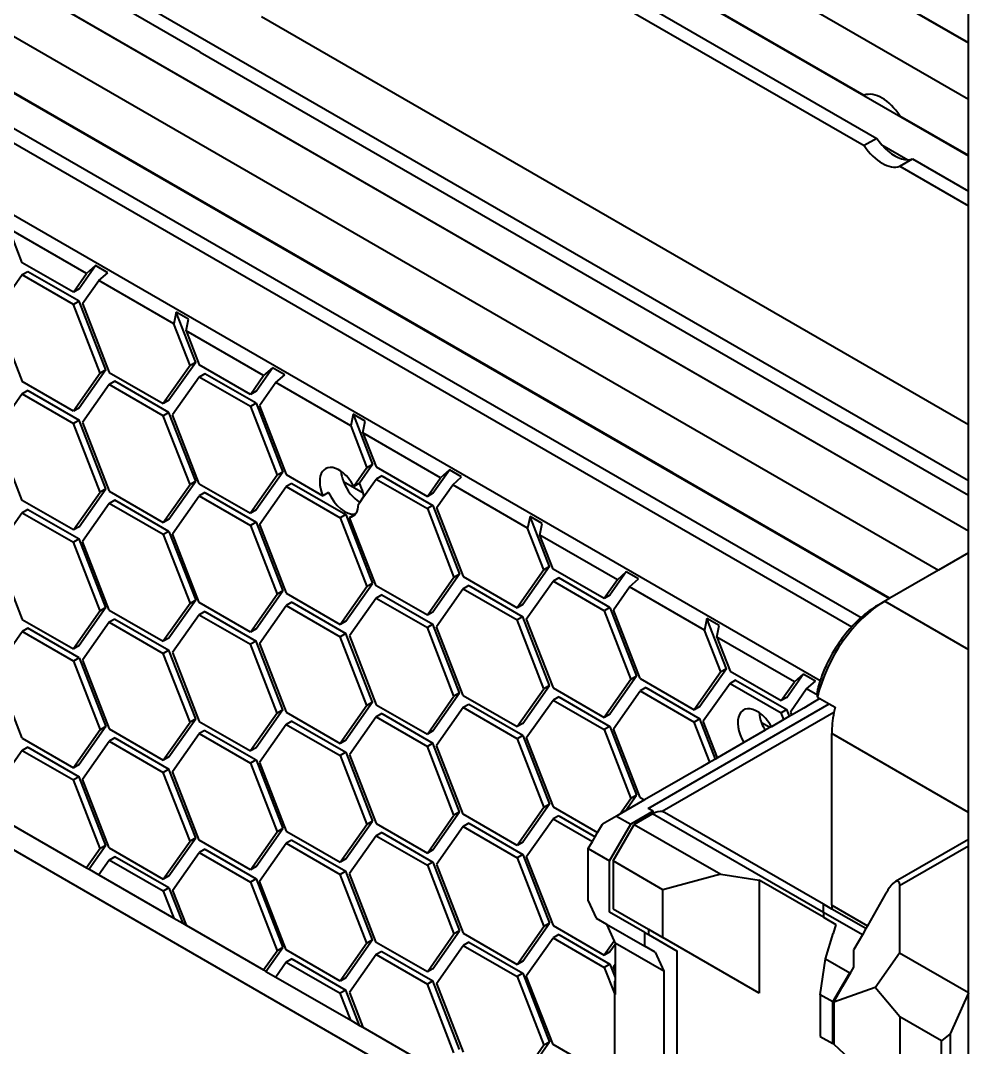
# Model space of a CAD drawing. Header units: millimetres. Extents: x 15 to 415, y 5 to 292.
# Drawn here: x 277.38 to 289.25, y 75.92 to 88.79 of the extents above; entities that cross this region are included whole.
import ezdxf

# ---------------------------------------------------------------- set-up
doc = ezdxf.new("R2010")
doc.units = ezdxf.units.MM
doc.layers.add('Geometries', color=7, linetype='Continuous')

msp = doc.modelspace()

# ---------------------------------------------------------------- linework, layer by layer
at = {"layer": 'Geometries', "linetype": 'Continuous', "lineweight": 40}
for p, q in [((283.3098, 91.9405), (289.2529, 88.5093)), ((283.3144, 91.9431), (289.2529, 88.5145)), ((282.1608, 91.8997), (289.2529, 87.805)), ((282.6999, 90.8841), (287.9472, 87.8546)), ((282.6999, 90.8789), (289.2529, 87.0955)), ((282.1608, 90.5626), (287.9472, 87.2219)), ((282.5078, 90.546), (288.1063, 87.3137)), ((289.2529, 83.0217), (277.2723, 89.9387)), ((279.6263, 88.3958), (277.3339, 89.7194)), ((277.0717, 89.4269), (289.2529, 82.3941)), ((289.2529, 82.3889), (277.4607, 89.1971)), ((289.2529, 88.5145), (289.2529, 88.9583)), ((276.6738, 88.9472), (288.8793, 81.9003)), ((280.3953, 88.8398), (289.2529, 83.7259)), ((273.3276, 88.6389), (287.3954, 80.5168)), ((276.2337, 88.4918), (288.2649, 81.5456)), ((289.2529, 88.5093), (289.2529, 88.5145)), ((289.2529, 87.805), (289.2529, 88.5093)), ((279.6263, 88.3958), (287.7327, 83.7156)), ((285.5482, 83.1193), (277.0167, 88.045)), ((276.4873, 87.9016), (287.9079, 81.3079)), ((289.2529, 87.1008), (289.2529, 87.805)), ((288.394, 87.5966), (289.2529, 87.1008)), ((276.8173, 87.5273), (287.7906, 81.1919)), ((288.1063, 87.3137), (287.9472, 87.2219)), ((288.1665, 87.2331), (288.4929, 87.0447)), ((288.394, 86.9639), (288.5531, 87.0557)), ((288.5531, 87.0557), (289.2529, 86.6517)), ((289.2529, 87.0955), (289.2529, 87.1008)), ((289.2529, 86.6517), (289.2529, 87.0955)), ((288.394, 86.9639), (289.2529, 86.468)), ((289.2529, 86.468), (289.2529, 86.6517)), ((289.2529, 85.7638), (289.2529, 86.468)), ((277.3983, 85.7545), (277.2327, 86.1801)), ((278.2043, 85.6192), (277.2327, 86.1801)), ((278.0395, 85.3843), (277.3983, 85.7545)), ((289.2529, 83.7259), (289.2529, 85.7638)), ((277.469, 85.6422), (277.3983, 85.6014)), ((278.1102, 85.272), (277.469, 85.6422)), ((278.0395, 85.3843), (278.2043, 85.6192)), ((278.1102, 85.4251), (278.3157, 85.7182)), ((278.3157, 85.7182), (278.2043, 85.6192)), ((278.4688, 85.6298), (278.3157, 85.7182)), ((278.3573, 85.5309), (278.4688, 85.6298)), ((277.3983, 85.6014), (277.0629, 85.1265)), ((278.0395, 85.2312), (277.3983, 85.6014)), ((278.1543, 85.2414), (278.3573, 85.5309)), ((279.2963, 84.9888), (278.3573, 85.5309)), ((278.1102, 85.4251), (278.0395, 85.3843)), ((278.1102, 85.272), (278.0395, 85.2312)), ((278.3732, 84.37), (278.0395, 85.2312)), ((278.4439, 84.4108), (278.1102, 85.272)), ((278.1543, 85.2414), (278.488, 84.3803)), ((277.0629, 85.1265), (277.3983, 84.2644)), ((279.326, 85.1349), (279.2963, 84.9888)), ((279.4792, 85.0464), (279.326, 85.1349)), ((279.571, 84.5052), (279.326, 85.1349)), ((279.5002, 84.4644), (279.2963, 84.9888)), ((279.4495, 84.9003), (279.4792, 85.0464)), ((280.421, 84.3394), (279.4495, 84.9003)), ((279.4495, 84.9003), (279.6151, 84.4746)), ((279.5002, 84.4644), (279.1649, 83.9895)), ((279.571, 84.5052), (279.2356, 84.0303)), ((279.571, 84.5052), (279.5002, 84.4644)), ((280.2563, 84.1044), (279.6151, 84.4746)), ((278.3732, 84.37), (278.0395, 83.8942)), ((278.4439, 84.4108), (278.1102, 83.935)), ((278.4439, 84.4108), (278.3732, 84.37)), ((278.488, 84.3803), (279.1649, 83.9895)), ((279.6151, 84.3215), (279.2797, 83.8467)), ((279.6858, 84.3623), (279.6151, 84.3215)), ((280.2563, 83.9513), (279.6151, 84.3215)), ((280.327, 83.9921), (279.6858, 84.3623)), ((280.2563, 84.1044), (280.421, 84.3394)), ((280.327, 84.1452), (280.5325, 84.4383)), ((280.5325, 84.4383), (280.421, 84.3394)), ((280.6855, 84.35), (280.5325, 84.4383)), ((280.5741, 84.251), (280.6855, 84.35)), ((278.0395, 83.8942), (277.3983, 84.2644)), ((278.488, 84.2272), (278.1543, 83.7513)), ((278.5587, 84.268), (278.488, 84.2272)), ((279.1649, 83.8364), (278.488, 84.2272)), ((279.2356, 83.8772), (278.5587, 84.268)), ((280.5741, 84.251), (280.3711, 83.9616)), ((281.513, 83.7089), (280.5741, 84.251)), ((277.3983, 84.1113), (277.0629, 83.6364)), ((277.469, 84.1521), (277.3983, 84.1113)), ((277.3983, 84.1113), (278.0395, 83.7411)), ((277.469, 84.1521), (278.1102, 83.7819)), ((280.327, 84.1452), (280.2563, 84.1044)), ((278.1102, 83.935), (278.0395, 83.8942)), ((279.2356, 84.0303), (279.1649, 83.9895)), ((280.327, 83.9921), (280.2563, 83.9513)), ((280.2563, 83.9513), (280.59, 83.0902)), ((280.327, 83.9921), (280.6607, 83.131)), ((280.3711, 83.9616), (280.7048, 83.1004)), ((279.2356, 83.8772), (279.1649, 83.8364)), ((279.5002, 82.9743), (279.1649, 83.8364)), ((279.571, 83.0151), (279.2356, 83.8772)), ((279.6151, 82.9845), (279.2797, 83.8467)), ((281.5428, 83.855), (281.513, 83.7089)), ((281.5428, 83.855), (281.7877, 83.2253)), ((281.696, 83.7666), (281.5428, 83.855)), ((278.1102, 83.7819), (278.0395, 83.7411)), ((278.3732, 82.8799), (278.0395, 83.7411)), ((278.4439, 82.9207), (278.1102, 83.7819)), ((278.1543, 83.7513), (278.488, 82.8902)), ((281.513, 83.7089), (281.717, 83.1845)), ((281.6663, 83.6204), (281.696, 83.7666)), ((288.0011, 83.5607), (287.7327, 83.7156)), ((289.2529, 83.0217), (289.2529, 83.7259)), ((277.3983, 82.7743), (277.0629, 83.6364)), ((282.6378, 83.0595), (281.6663, 83.6204)), ((281.6663, 83.6204), (281.8318, 83.1948)), ((289.2529, 82.838), (288.0011, 83.5607)), ((281.717, 83.1845), (281.5518, 82.9506)), ((281.7877, 83.2253), (281.6225, 82.9914)), ((281.7877, 83.2253), (281.717, 83.1845)), ((281.8318, 83.1948), (282.4731, 82.8246)), ((280.59, 83.0902), (280.2563, 82.6143)), ((280.6607, 83.131), (280.327, 82.6551)), ((280.6607, 83.131), (280.59, 83.0902)), ((280.7048, 83.1004), (281.1656, 82.8344)), ((281.6979, 82.852), (281.8318, 83.0417)), ((281.9026, 83.0825), (281.8318, 83.0417)), ((281.8318, 83.0417), (282.4731, 82.6715)), ((281.9026, 83.0825), (282.5438, 82.7123)), ((282.4731, 82.8246), (282.6378, 83.0595)), ((282.5438, 82.8654), (282.7493, 83.1584)), ((282.7493, 83.1584), (282.6378, 83.0595)), ((282.9023, 83.0701), (282.7493, 83.1584)), ((282.7908, 82.9711), (282.9023, 83.0701)), ((285.5482, 83.1193), (287.4351, 82.0299)), ((278.1102, 82.4449), (278.4439, 82.9207)), ((278.4439, 82.9207), (278.3732, 82.8799)), ((279.1649, 82.4994), (279.5002, 82.9743)), ((279.2356, 82.5402), (279.571, 83.0151)), ((279.571, 83.0151), (279.5002, 82.9743)), ((279.6151, 82.9845), (280.2563, 82.6143)), ((280.3711, 82.4715), (280.7048, 82.9473)), ((280.7755, 82.9881), (280.7048, 82.9473)), ((280.7048, 82.9473), (281.3816, 82.5565)), ((280.7755, 82.9881), (281.4524, 82.5974)), ((281.4207, 83.012), (281.6692, 82.8686)), ((281.6225, 82.9914), (281.5518, 82.9506)), ((282.5879, 82.6817), (282.7908, 82.9711)), ((283.7298, 82.429), (282.7908, 82.9711)), ((289.2529, 82.838), (289.2529, 83.0217)), ((278.0395, 82.4041), (277.3983, 82.7743)), ((278.0395, 82.4041), (278.3732, 82.8799)), ((278.488, 82.8902), (279.1649, 82.4994)), ((278.5587, 82.7779), (278.488, 82.7371)), ((279.2356, 82.3871), (278.5587, 82.7779)), ((279.2797, 82.3565), (279.6151, 82.8314)), ((279.6858, 82.8722), (279.6151, 82.8314)), ((279.6151, 82.8314), (280.2563, 82.4612)), ((279.6858, 82.8722), (280.327, 82.502)), ((281.2363, 82.8752), (281.1656, 82.8344)), ((281.6263, 82.7506), (281.6749, 82.8195)), ((281.6749, 82.8195), (281.6777, 82.8234)), ((281.6777, 82.8234), (281.6979, 82.852)), ((282.5438, 82.8654), (282.4731, 82.8246)), ((289.2529, 82.3941), (289.2529, 82.838)), ((277.469, 82.662), (277.3983, 82.6212)), ((277.469, 82.662), (278.1102, 82.2918)), ((278.488, 82.7371), (278.1543, 82.2612)), ((279.1649, 82.3463), (278.488, 82.7371)), ((280.327, 82.6551), (280.2563, 82.6143)), ((281.6103, 82.728), (281.6263, 82.7506)), ((282.5438, 82.7123), (282.4731, 82.6715)), ((282.4731, 82.6715), (282.8068, 81.8103)), ((282.5438, 82.7123), (282.8775, 81.8511)), ((282.5879, 82.6817), (282.9216, 81.8205)), ((277.3983, 82.6212), (277.0629, 82.1463)), ((277.3983, 82.6212), (278.0395, 82.251)), ((279.2356, 82.5402), (279.1649, 82.4994)), ((281.4524, 82.5974), (281.3816, 82.5565)), ((281.3816, 82.5565), (281.717, 81.6944)), ((281.4524, 82.5974), (281.7877, 81.7352)), ((281.4982, 82.5624), (281.5689, 82.6032)), ((281.8318, 81.7047), (281.4982, 82.5624)), ((283.7596, 82.5752), (283.7298, 82.429)), ((283.9128, 82.4867), (283.7596, 82.5752)), ((284.0045, 81.9455), (283.7596, 82.5752)), ((278.1102, 82.4449), (278.0395, 82.4041)), ((279.2356, 82.3871), (279.1649, 82.3463)), ((279.2356, 82.3871), (279.571, 81.525)), ((280.327, 82.502), (280.2563, 82.4612)), ((280.2563, 82.4612), (280.59, 81.6001)), ((280.327, 82.502), (280.6607, 81.6409)), ((280.3711, 82.4715), (280.7048, 81.6103)), ((283.9338, 81.9046), (283.7298, 82.429)), ((283.883, 82.3406), (283.9128, 82.4867)), ((289.2529, 82.3889), (289.2529, 82.3941)), ((289.2529, 82.116), (289.2529, 82.3889)), ((278.1102, 82.2918), (278.0395, 82.251)), ((278.4439, 81.4306), (278.1102, 82.2918)), ((278.488, 81.4), (278.1543, 82.2612)), ((279.1649, 82.3463), (279.5002, 81.4841)), ((279.6151, 81.4944), (279.2797, 82.3565)), ((284.8546, 81.7796), (283.883, 82.3406)), ((284.0486, 81.9149), (283.883, 82.3406)), ((277.0629, 82.1463), (277.3983, 81.2841)), ((278.3732, 81.3898), (278.0395, 82.251)), ((287.4351, 82.0299), (288.2695, 81.5482)), ((289.2529, 82.116), (288.8793, 81.9003)), ((289.2529, 80.904), (289.2529, 82.116)), ((283.9338, 81.9046), (283.5984, 81.4298)), ((284.0045, 81.9455), (283.6691, 81.4706)), ((284.0045, 81.9455), (283.9338, 81.9046)), ((284.6898, 81.5447), (284.0486, 81.9149)), ((284.9661, 81.8786), (284.7605, 81.5855)), ((284.9661, 81.8786), (284.8546, 81.7796)), ((285.1191, 81.7902), (284.9661, 81.8786)), ((288.8793, 81.9003), (288.2695, 81.5482)), ((282.8068, 81.8103), (282.4731, 81.3345)), ((282.8775, 81.8511), (282.5438, 81.3753)), ((282.8775, 81.8511), (282.8068, 81.8103)), ((282.9216, 81.8205), (283.5984, 81.4298)), ((283.7132, 81.2869), (284.0486, 81.7618)), ((284.1193, 81.8026), (284.0486, 81.7618)), ((284.6898, 81.3916), (284.0486, 81.7618)), ((284.7605, 81.4324), (284.1193, 81.8026)), ((284.8546, 81.7796), (284.6898, 81.5447)), ((285.0076, 81.6913), (285.1191, 81.7902)), ((280.327, 81.165), (280.6607, 81.6409)), ((280.6607, 81.6409), (280.59, 81.6001)), ((281.3816, 81.2195), (281.717, 81.6944)), ((281.4524, 81.2604), (281.7877, 81.7352)), ((281.7877, 81.7352), (281.717, 81.6944)), ((282.4731, 81.3345), (281.8318, 81.7047)), ((282.9216, 81.6675), (282.5879, 81.1916)), ((282.9923, 81.7083), (282.9216, 81.6675)), ((282.9216, 81.6675), (283.5984, 81.2767)), ((282.9923, 81.7083), (283.6691, 81.3175)), ((284.8047, 81.4019), (285.0076, 81.6913)), ((285.9466, 81.1492), (285.0076, 81.6913)), ((279.571, 81.525), (279.2356, 81.0501)), ((279.571, 81.525), (279.5002, 81.4841)), ((280.2563, 81.1242), (279.6151, 81.4944)), ((280.2563, 81.1242), (280.59, 81.6001)), ((280.7048, 81.6103), (281.3816, 81.2195)), ((280.7755, 81.498), (280.7048, 81.4572)), ((280.7755, 81.498), (281.4523, 81.1073)), ((281.8318, 81.5516), (281.4965, 81.0767)), ((281.9026, 81.5924), (281.8318, 81.5516)), ((281.8318, 81.5516), (282.4731, 81.1814)), ((281.9026, 81.5924), (282.5438, 81.2222)), ((284.7605, 81.5855), (284.6898, 81.5447)), ((288.1149, 81.459), (288.2033, 81.51)), ((288.2649, 81.5456), (288.2033, 81.51)), ((288.2033, 81.51), (289.2529, 80.904)), ((288.2695, 81.5482), (288.2649, 81.5456)), ((278.3732, 81.3898), (278.0395, 80.9139)), ((278.4439, 81.4306), (278.1102, 80.9548)), ((278.4439, 81.4306), (278.3732, 81.3898)), ((278.488, 81.4), (279.1649, 81.0093)), ((279.5002, 81.4841), (279.1649, 81.0093)), ((279.6858, 81.3821), (279.6151, 81.3413)), ((279.6858, 81.3821), (280.327, 81.0119)), ((280.3711, 80.9814), (280.7048, 81.4572)), ((280.7048, 81.4572), (281.3816, 81.0664)), ((282.5438, 81.3753), (282.4731, 81.3345)), ((283.6691, 81.4706), (283.5984, 81.4298)), ((284.7605, 81.4324), (284.6898, 81.3916)), ((284.6898, 81.3916), (285.0235, 80.5304)), ((284.7605, 81.4324), (285.0942, 80.5713)), ((285.1384, 80.5407), (284.8047, 81.4019)), ((277.3983, 81.2841), (278.0395, 80.9139)), ((278.488, 81.247), (278.1543, 80.7711)), ((278.5587, 81.2878), (278.488, 81.247)), ((278.488, 81.247), (279.1649, 80.8562)), ((278.5587, 81.2878), (279.2356, 80.897)), ((279.6151, 81.3413), (279.2797, 80.8664)), ((279.6151, 81.3413), (280.2563, 80.9711)), ((281.4524, 81.2604), (281.3816, 81.2195)), ((283.6691, 81.3175), (283.5984, 81.2767)), ((283.9338, 80.4145), (283.5984, 81.2767)), ((284.0045, 80.4554), (283.6691, 81.3175)), ((283.7132, 81.2869), (284.0486, 80.4248)), ((285.9763, 81.2953), (285.9466, 81.1492)), ((286.1296, 81.2068), (285.9763, 81.2953)), ((286.2213, 80.6656), (285.9763, 81.2953)), ((277.0629, 80.6562), (277.3983, 81.131)), ((277.469, 81.1719), (277.3983, 81.131)), ((278.0395, 80.7608), (277.3983, 81.131)), ((278.1102, 80.8017), (277.469, 81.1719)), ((280.327, 81.165), (280.2563, 81.1242)), ((281.4523, 81.1073), (281.3816, 81.0664)), ((281.7877, 80.2451), (281.4523, 81.1073)), ((282.5438, 81.2222), (282.4731, 81.1814)), ((282.8068, 80.3202), (282.4731, 81.1814)), ((282.8775, 80.361), (282.5438, 81.2222)), ((282.9216, 80.3305), (282.5879, 81.1916)), ((286.1506, 80.6248), (285.9466, 81.1492)), ((286.0998, 81.0607), (286.1296, 81.2068)), ((279.2356, 81.0501), (279.1649, 81.0093)), ((280.327, 81.0119), (280.2563, 80.9711)), ((280.59, 80.1099), (280.2563, 80.9711)), ((280.6607, 80.1508), (280.327, 81.0119)), ((280.3711, 80.9814), (280.7048, 80.1202)), ((281.717, 80.2043), (281.3816, 81.0664)), ((281.4965, 81.0767), (281.8318, 80.2145)), ((287.0714, 80.4998), (286.0998, 81.0607)), ((286.0998, 81.0607), (286.2654, 80.635)), ((278.1102, 80.9548), (278.0395, 80.9139)), ((279.2356, 80.897), (279.1649, 80.8562)), ((279.5002, 79.994), (279.1649, 80.8562)), ((279.571, 80.0349), (279.2356, 80.897)), ((279.2797, 80.8664), (279.6151, 80.0043)), ((289.2529, 78.8628), (289.2529, 80.904)), ((278.1102, 80.8017), (278.0395, 80.7608)), ((278.0395, 80.7608), (278.3732, 79.8997)), ((278.1102, 80.8017), (278.4439, 79.9405)), ((278.1543, 80.7711), (278.488, 79.9099)), ((277.3983, 79.794), (277.0629, 80.6562)), ((286.1506, 80.6248), (285.8152, 80.1499)), ((286.2213, 80.6656), (285.8859, 80.1907)), ((286.2213, 80.6656), (286.1506, 80.6248)), ((286.2654, 80.635), (286.9066, 80.2648)), ((286.9773, 80.3057), (287.1828, 80.5987)), ((287.1828, 80.5987), (287.0714, 80.4998)), ((287.3359, 80.5104), (287.1828, 80.5987)), ((285.0235, 80.5304), (284.6898, 80.0546)), ((285.0942, 80.5713), (284.7605, 80.0954)), ((285.0942, 80.5713), (285.0235, 80.5304)), ((285.1384, 80.5407), (285.8152, 80.1499)), ((286.2654, 80.4819), (285.93, 80.0071)), ((286.3361, 80.5228), (286.2654, 80.4819)), ((286.2654, 80.4819), (286.9066, 80.1117)), ((286.3361, 80.5228), (286.9773, 80.1526)), ((286.9066, 80.2648), (287.0714, 80.4998)), ((287.2244, 80.4114), (287.3359, 80.5104)), ((282.5438, 79.8852), (282.8775, 80.361)), ((282.8775, 80.361), (282.8068, 80.3202)), ((282.9216, 80.3305), (283.5984, 79.9397)), ((283.5984, 79.9397), (283.9338, 80.4145)), ((283.6691, 79.9805), (284.0045, 80.4554)), ((284.0045, 80.4554), (283.9338, 80.4145)), ((284.0486, 80.4248), (284.6898, 80.0546)), ((284.8047, 79.9118), (285.1383, 80.3876)), ((285.2091, 80.4284), (285.1383, 80.3876)), ((285.1383, 80.3876), (285.8152, 79.9968)), ((285.2091, 80.4284), (285.8859, 80.0376)), ((287.2244, 80.4114), (287.0214, 80.122)), ((287.3611, 80.3325), (287.2244, 80.4114)), ((287.3601, 80.3087), (287.3611, 80.3325)), ((284.9358, 73.9761), (273.9561, 80.3152)), ((281.717, 80.2043), (281.3816, 79.7294)), ((281.7877, 80.2451), (281.4523, 79.7702)), ((281.7877, 80.2451), (281.717, 80.2043)), ((281.8318, 80.2145), (282.4731, 79.8443)), ((282.4731, 79.8443), (282.8068, 80.3202)), ((282.9923, 80.2182), (282.9216, 80.1774)), ((283.6691, 79.8274), (282.9923, 80.2182)), ((283.7132, 79.7968), (284.0486, 80.2717)), ((284.1193, 80.3125), (284.0486, 80.2717)), ((284.0486, 80.2717), (284.6898, 79.9015)), ((284.1193, 80.3125), (284.7605, 79.9423)), ((285.2408, 78.9149), (287.5075, 80.2236)), ((286.9773, 80.3057), (286.9066, 80.2648)), ((287.3213, 80.2488), (287.1887, 80.1722)), ((287.3926, 80.29), (287.3213, 80.2488)), ((287.3601, 80.3087), (287.3926, 80.29)), ((287.3926, 80.29), (287.5075, 80.2236)), ((287.5075, 80.2236), (287.5811, 80.1812)), ((280.59, 80.1099), (280.2563, 79.6341)), ((280.6607, 80.1508), (280.327, 79.6749)), ((280.6607, 80.1508), (280.59, 80.1099)), ((280.7048, 80.1202), (281.3816, 79.7294)), ((281.9026, 80.1023), (281.8318, 80.0615)), ((281.9026, 80.1023), (282.5438, 79.7321)), ((282.9216, 80.1774), (282.5879, 79.7015)), ((283.5984, 79.7866), (282.9216, 80.1774)), ((284.7605, 80.0954), (284.6898, 80.0546)), ((287.5669, 80.115), (285.4163, 78.8733)), ((285.8859, 80.1907), (285.8152, 80.1499)), ((286.9773, 80.1526), (286.9066, 80.1117)), ((286.939, 80.0281), (286.9066, 80.1117)), ((287.0097, 80.0689), (286.9773, 80.1526)), ((287.0361, 80.0841), (287.0097, 80.0689)), ((287.0214, 80.122), (287.0361, 80.0841)), ((287.1887, 80.1722), (287.0361, 80.0841)), ((279.1649, 79.5192), (279.5002, 79.994)), ((279.2356, 79.56), (279.571, 80.0349)), ((279.571, 80.0349), (279.5002, 79.994)), ((279.6151, 80.0043), (280.2563, 79.6341)), ((280.7048, 79.9671), (280.3711, 79.4912)), ((280.7755, 80.0079), (280.7048, 79.9671)), ((280.7048, 79.9671), (281.3816, 79.5763)), ((280.7755, 80.0079), (281.4523, 79.6171)), ((281.8318, 80.0615), (281.4965, 79.5866)), ((281.8318, 80.0615), (282.4731, 79.6913)), ((283.6691, 79.9805), (283.5984, 79.9397)), ((284.7605, 79.9423), (284.6898, 79.9015)), ((284.7605, 79.9423), (285.0942, 79.0812)), ((285.8859, 80.0376), (285.8152, 79.9968)), ((286.0114, 79.4925), (285.8152, 79.9968)), ((286.0821, 79.5333), (285.8859, 80.0376)), ((286.1084, 79.5485), (285.93, 80.0071)), ((286.764, 79.927), (286.6594, 79.9875)), ((286.939, 80.0281), (286.7839, 79.9385)), ((287.0097, 80.0689), (286.939, 80.0281)), ((278.3732, 79.8997), (278.0395, 79.4238)), ((278.4439, 79.9405), (278.1102, 79.4647)), ((278.4439, 79.9405), (278.3732, 79.8997)), ((278.488, 79.9099), (279.1649, 79.5192)), ((279.2797, 79.3763), (279.6151, 79.8512)), ((279.6858, 79.892), (279.6151, 79.8512)), ((279.6151, 79.8512), (280.2563, 79.481)), ((279.6858, 79.892), (280.327, 79.5218)), ((282.5438, 79.8852), (282.4731, 79.8443)), ((283.6691, 79.8274), (283.5984, 79.7866)), ((283.6691, 79.8274), (284.0045, 78.9653)), ((284.6898, 79.9015), (285.0235, 79.0403)), ((285.1383, 79.0506), (284.8047, 79.9118)), ((286.7055, 79.8932), (286.4403, 79.7402)), ((286.764, 79.927), (286.7055, 79.8932)), ((286.7839, 79.9385), (286.764, 79.927)), ((289.2529, 78.8628), (287.5404, 79.8515)), ((287.5404, 77.7008), (287.5404, 79.8515)), ((277.3983, 79.794), (278.0395, 79.4238)), ((278.1543, 79.281), (278.488, 79.7568)), ((278.5587, 79.7977), (278.488, 79.7568)), ((278.488, 79.7568), (279.1649, 79.3661)), ((278.5587, 79.7977), (279.2356, 79.4069)), ((281.4523, 79.7702), (281.3816, 79.7294)), ((282.5438, 79.7321), (282.4731, 79.6913)), ((282.8068, 78.8301), (282.4731, 79.6913)), ((282.8775, 78.8709), (282.5438, 79.7321)), ((282.9216, 78.8403), (282.5879, 79.7015)), ((283.5984, 79.7866), (283.9338, 78.9244)), ((283.7132, 79.7968), (284.0486, 78.9347)), ((286.4403, 79.7402), (286.1084, 79.5485)), ((277.3983, 79.6409), (277.0629, 79.1661)), ((277.469, 79.6818), (277.3983, 79.6409)), ((277.3983, 79.6409), (278.0395, 79.2707)), ((277.469, 79.6818), (278.1102, 79.3116)), ((279.2356, 79.56), (279.1649, 79.5192)), ((280.327, 79.6749), (280.2563, 79.6341)), ((281.4523, 79.6171), (281.3816, 79.5763)), ((281.3816, 79.5763), (281.717, 78.7142)), ((281.4523, 79.6171), (281.7877, 78.755)), ((281.4965, 79.5866), (281.8318, 78.7244)), ((278.1102, 79.4647), (278.0395, 79.4238)), ((280.327, 79.5218), (280.2563, 79.481)), ((280.2563, 79.481), (280.59, 78.6198)), ((280.327, 79.5218), (280.6607, 78.6606)), ((280.3711, 79.4912), (280.7048, 78.6301)), ((285.8982, 79.4272), (285.1922, 79.0195)), ((286.0114, 79.4925), (285.8982, 79.4272)), ((286.0308, 79.5037), (286.0114, 79.4925)), ((286.0821, 79.5333), (286.0308, 79.5037)), ((286.1084, 79.5485), (286.0821, 79.5333)), ((278.1102, 79.3116), (278.0395, 79.2707)), ((278.4439, 78.4504), (278.1102, 79.3116)), ((279.2356, 79.4069), (279.1649, 79.3661)), ((279.5002, 78.5039), (279.1649, 79.3661)), ((279.571, 78.5447), (279.2356, 79.4069)), ((279.6151, 78.5142), (279.2797, 79.3763)), ((278.3732, 78.4096), (278.0395, 79.2707)), ((278.488, 78.4198), (278.1543, 79.281)), ((284.8843, 78.8418), (285.0235, 79.0403)), ((284.955, 78.8826), (285.0942, 79.0812)), ((285.0942, 79.0812), (285.0235, 79.0403)), ((285.1383, 79.0506), (285.1922, 79.0195)), ((283.9338, 78.9244), (283.5984, 78.4496)), ((284.0045, 78.9653), (283.6691, 78.4904)), ((284.0045, 78.9653), (283.9338, 78.9244)), ((284.0486, 78.9347), (284.6071, 78.6123)), ((285.1922, 79.0195), (284.955, 78.8826)), ((285.3027, 78.8792), (285.2408, 78.9149)), ((282.4731, 78.3542), (282.8068, 78.8301)), ((282.5438, 78.395), (282.8775, 78.8709)), ((282.8775, 78.8709), (282.8068, 78.8301)), ((283.5984, 78.4496), (282.9216, 78.8403)), ((284.1193, 78.8224), (284.0486, 78.7816)), ((284.1193, 78.8224), (284.5761, 78.5587)), ((284.844, 78.8185), (284.6672, 78.7164)), ((284.8843, 78.8418), (284.844, 78.8185)), ((284.844, 78.8185), (285.0208, 78.7164)), ((284.955, 78.8826), (284.8843, 78.8418)), ((285.3027, 78.8792), (285.0208, 78.7164)), ((285.2961, 78.8471), (285.0663, 78.7144)), ((287.4382, 77.6103), (285.2961, 78.8471)), ((285.3027, 78.8508), (285.3027, 78.8792)), ((287.4382, 77.7118), (285.4461, 78.8619)), ((289.2529, 78.5263), (289.2529, 78.8628)), ((277.2327, 78.7296), (278.2043, 78.1687)), ((280.327, 78.1848), (280.6607, 78.6606)), ((280.6607, 78.6606), (280.59, 78.6198)), ((281.3816, 78.2393), (281.717, 78.7142)), ((281.4523, 78.2801), (281.7877, 78.755)), ((281.7877, 78.755), (281.717, 78.7142)), ((281.8318, 78.7244), (282.4731, 78.3542)), ((282.9216, 78.6872), (282.5879, 78.2114)), ((282.9923, 78.7281), (282.9216, 78.6872)), ((282.9216, 78.6872), (283.5984, 78.2965)), ((282.9923, 78.7281), (283.6691, 78.3373)), ((283.7132, 78.3067), (284.0486, 78.7816)), ((284.0486, 78.7816), (284.5408, 78.4975)), ((284.6071, 78.6123), (284.6672, 78.7164)), ((284.7551, 78.2564), (285.0208, 78.7164)), ((284.8011, 78.2551), (285.0663, 78.7144)), ((285.0663, 78.7144), (286.1488, 78.0894)), ((279.2356, 78.0699), (279.571, 78.5447)), ((279.571, 78.5447), (279.5002, 78.5039)), ((280.2563, 78.144), (280.59, 78.6198)), ((280.7048, 78.6301), (280.9478, 78.4898)), ((281.8318, 78.5713), (281.4965, 78.0965)), ((281.9026, 78.6122), (281.8318, 78.5713)), ((281.8318, 78.5713), (282.4731, 78.2011)), ((281.9026, 78.6122), (282.5438, 78.242)), ((284.5408, 78.4975), (284.5761, 78.5587)), ((284.5761, 78.5587), (284.6071, 78.6123)), ((289.2529, 78.5263), (288.3377, 77.9979)), ((289.2529, 78.4417), (289.2529, 78.5263)), ((278.3732, 78.4096), (278.2043, 78.1687)), ((278.4439, 78.4504), (278.2342, 78.1514)), ((278.4439, 78.4504), (278.3732, 78.4096)), ((278.488, 78.4198), (279.1649, 78.0291)), ((279.1649, 78.0291), (279.5002, 78.5039)), ((280.2563, 78.144), (279.6151, 78.5142)), ((279.6858, 78.4019), (279.6151, 78.3611)), ((279.6858, 78.4019), (280.327, 78.0317)), ((280.3711, 78.0011), (280.7048, 78.477)), ((280.7755, 78.5178), (280.7048, 78.477)), ((280.7048, 78.477), (281.3816, 78.0862)), ((280.7755, 78.5178), (281.4524, 78.127)), ((280.9478, 78.4898), (281.3816, 78.2393)), ((283.6691, 78.4904), (283.5984, 78.4496)), ((284.49, 78.4095), (284.5408, 78.4975)), ((284.49, 77.7538), (284.49, 78.4095)), ((284.49, 78.4095), (284.7551, 78.2564)), ((289.2529, 78.4417), (288.3885, 77.9427)), ((289.2529, 76.6046), (289.2529, 78.4417)), ((278.5587, 78.3076), (278.488, 78.2667)), ((279.2356, 77.9168), (278.5587, 78.3076)), ((279.2797, 77.8862), (279.6151, 78.3611)), ((279.6151, 78.3611), (280.2563, 77.9909)), ((281.4523, 78.2801), (281.3816, 78.2393)), ((282.5438, 78.395), (282.4731, 78.3542)), ((283.6691, 78.3373), (283.5984, 78.2965)), ((283.5984, 78.2965), (283.9338, 77.4343)), ((283.6691, 78.3373), (284.0045, 77.4751)), ((283.7132, 78.3067), (284.0486, 77.4446)), ((278.2043, 78.1687), (278.2342, 78.1514)), ((278.2342, 78.1514), (278.3573, 78.0803)), ((278.488, 78.2667), (278.3573, 78.0803)), ((279.1649, 77.876), (278.488, 78.2667)), ((280.327, 78.1848), (280.2563, 78.144)), ((282.5438, 78.242), (282.4731, 78.2011)), ((282.4731, 78.2011), (282.8068, 77.34)), ((282.5438, 78.242), (282.8775, 77.3808)), ((282.5879, 78.2114), (282.9216, 77.3502)), ((284.7551, 77.6151), (284.7551, 78.2564)), ((285.4243, 77.8953), (284.8011, 78.2551)), ((284.8011, 78.2551), (284.8011, 77.656)), ((278.3573, 78.0803), (278.3573, 78.0803)), ((278.3573, 78.0803), (279.2962, 77.5382)), ((279.2356, 78.0699), (279.1649, 78.0291)), ((280.327, 78.0317), (280.2563, 77.9909)), ((280.327, 78.0317), (280.6607, 77.1705)), ((281.4524, 78.127), (281.3816, 78.0862)), ((281.717, 77.2241), (281.3816, 78.0862)), ((281.7877, 77.2649), (281.4524, 78.127)), ((281.8318, 77.2343), (281.4965, 78.0965)), ((286.1488, 78.0894), (285.4243, 77.8953)), ((286.1488, 78.0894), (286.6317, 78.0147)), ((286.6317, 78.0147), (286.6317, 76.5991)), ((287.4382, 77.5491), (286.6317, 78.0147)), ((279.2356, 77.9168), (279.1649, 77.876)), ((279.2356, 77.9168), (279.4079, 77.4737)), ((279.2797, 77.8862), (279.4495, 77.4498)), ((280.2563, 77.9909), (280.59, 77.1297)), ((280.7048, 77.14), (280.3711, 78.0011)), ((285.4243, 77.2962), (285.4243, 77.8953)), ((288.3885, 77.9427), (288.3885, 77.1037)), ((279.1649, 77.876), (279.2962, 77.5382)), ((284.49, 77.7538), (284.5872, 77.5389)), ((288.2152, 77.8426), (287.9873, 77.4428)), ((284.8011, 77.656), (285.2431, 77.4009)), ((287.5407, 77.6527), (287.4382, 77.7118)), ((287.4382, 77.6207), (287.4382, 77.7118)), ((287.5404, 77.7008), (287.9873, 77.4428)), ((287.9668, 77.4066), (287.5407, 77.6527)), ((279.2962, 77.5382), (279.4079, 77.4737)), ((284.5872, 77.5389), (284.717, 77.4639)), ((285.1971, 77.36), (284.7551, 77.6151)), ((287.4382, 77.6104), (287.4382, 77.6207)), ((287.9233, 77.3303), (287.4382, 77.6104)), ((287.4382, 77.6104), (287.4382, 77.6103)), ((287.4382, 77.6103), (287.4382, 77.5491)), ((287.4382, 77.5491), (287.5914, 77.4607)), ((287.4382, 77.5491), (287.4382, 77.5491)), ((279.4079, 77.4737), (279.4495, 77.4498)), ((279.4495, 77.4498), (279.4495, 77.4498)), ((279.4495, 77.4498), (280.421, 76.8888)), ((282.5438, 76.9049), (282.8775, 77.3808)), ((282.8775, 77.3808), (282.8068, 77.34)), ((283.5984, 76.9594), (283.9338, 77.4343)), ((283.6691, 77.0003), (284.0045, 77.4751)), ((284.0045, 77.4751), (283.9338, 77.4343)), ((284.0486, 77.4446), (284.6898, 77.0744)), ((284.717, 77.4639), (284.8135, 77.2507)), ((284.717, 77.4639), (285.1971, 77.1868)), ((285.2431, 77.4009), (285.2431, 77.3334)), ((285.2431, 77.4009), (285.4243, 77.2962)), ((287.5914, 77.4607), (287.5568, 77.3475)), ((287.9668, 77.4066), (287.9233, 77.3303)), ((287.9873, 77.4428), (287.9668, 77.4066)), ((281.7877, 77.2649), (281.4524, 76.79)), ((281.7877, 77.2649), (281.717, 77.2241)), ((282.4731, 76.8641), (282.8068, 77.34)), ((282.9216, 77.3502), (283.5984, 76.9594)), ((282.9923, 77.2379), (282.9216, 77.1971)), ((282.9923, 77.2379), (283.6691, 76.8472)), ((283.7132, 76.8166), (284.0486, 77.2915)), ((284.1193, 77.3323), (284.0486, 77.2915)), ((284.0486, 77.2915), (284.6898, 76.9213)), ((284.1193, 77.3323), (284.7605, 76.9621)), ((284.8135, 77.2507), (284.6898, 77.0744)), ((284.8135, 77.2507), (284.8254, 77.2244)), ((285.1971, 77.1868), (285.1971, 77.36)), ((285.1971, 77.36), (285.2431, 77.3334)), ((285.2431, 77.3334), (285.6032, 77.1255)), ((286.6317, 76.5991), (285.4243, 77.2962)), ((287.4597, 77.0295), (287.5568, 77.3475)), ((287.9233, 77.3303), (287.818, 77.1455)), ((280.421, 76.8888), (280.59, 77.1297)), ((280.451, 76.8715), (280.6607, 77.1705)), ((280.6607, 77.1705), (280.59, 77.1297)), ((281.3816, 76.7492), (280.7048, 77.14)), ((281.717, 77.2241), (281.3816, 76.7492)), ((282.4731, 76.8641), (281.8318, 77.2343)), ((281.9026, 77.122), (281.8318, 77.0812)), ((281.9026, 77.122), (282.5438, 76.7518)), ((282.5879, 76.7213), (282.9216, 77.1971)), ((282.9216, 77.1971), (283.5984, 76.8063)), ((284.7605, 77.1152), (284.6898, 77.0744)), ((284.8254, 77.2076), (284.7605, 77.1152)), ((284.8254, 77.2244), (284.8254, 77.2076)), ((285.4353, 76.8722), (284.8254, 77.2244)), ((284.8254, 77.2076), (284.8254, 76.9611)), ((285.3269, 77.1118), (285.1971, 77.1868)), ((285.3269, 77.1118), (285.4353, 76.8722)), ((285.6032, 75.135), (285.6032, 77.1255)), ((287.818, 76.9258), (287.818, 77.1455)), ((280.7048, 76.9869), (280.5741, 76.8005)), ((280.7755, 77.0277), (280.7048, 76.9869)), ((280.7048, 76.9869), (281.3816, 76.5961)), ((280.7755, 77.0277), (281.4523, 76.6369)), ((281.8318, 77.0812), (281.4965, 76.6064)), ((281.8318, 77.0812), (282.4731, 76.711)), ((283.6691, 77.0003), (283.5984, 76.9594)), ((287.3964, 76.5783), (287.4597, 77.0295)), ((287.4597, 77.0295), (287.7648, 76.8533)), ((288.0829, 76.6682), (288.3885, 77.1037)), ((288.3885, 77.1037), (289.2529, 76.6046)), ((280.421, 76.8888), (280.451, 76.8715)), ((280.451, 76.8715), (280.5741, 76.8005)), ((282.5438, 76.9049), (282.4731, 76.8641)), ((284.7605, 76.9621), (284.6898, 76.9213)), ((284.6898, 76.9213), (284.8169, 76.5934)), ((284.7605, 76.9621), (284.8254, 76.7948)), ((284.8047, 76.9315), (284.8254, 76.9611)), ((284.8254, 76.8781), (284.8047, 76.9315)), ((284.8254, 76.9611), (284.8254, 76.8781)), ((284.8254, 76.8781), (284.8254, 76.7948)), ((285.4353, 76.8722), (285.4353, 75.2273)), ((287.5536, 76.4875), (287.7648, 76.8533)), ((287.6802, 76.6839), (287.7825, 76.8636)), ((287.7648, 76.8533), (287.7825, 76.8636)), ((287.7825, 76.8636), (287.818, 76.9258)), ((280.5741, 76.8005), (280.5741, 76.8005)), ((280.5741, 76.8005), (281.513, 76.2584)), ((281.4524, 76.79), (281.3816, 76.7492)), ((282.5438, 76.7518), (282.4731, 76.711)), ((282.8775, 75.8907), (282.5438, 76.7518)), ((283.6691, 76.8472), (283.5984, 76.8063)), ((283.5984, 76.8063), (283.9338, 75.9442)), ((283.6691, 76.8472), (284.0045, 75.985)), ((284.0486, 75.9545), (283.7132, 76.8166)), ((284.8254, 76.7581), (284.8169, 76.7475)), ((284.8169, 76.7475), (284.8169, 76.5934)), ((284.8254, 76.7948), (284.8254, 76.7581)), ((284.8254, 76.7581), (284.8254, 76.5807)), ((281.4523, 76.6369), (281.3816, 76.5961)), ((281.513, 76.2584), (281.3816, 76.5961)), ((281.6247, 76.1939), (281.4523, 76.6369)), ((281.4965, 76.6064), (281.6662, 76.1699)), ((282.8068, 75.8499), (282.4731, 76.711)), ((282.5879, 76.7213), (282.9216, 75.8601)), ((287.5675, 76.4862), (287.6802, 76.6839)), ((288.0829, 76.6682), (287.5675, 76.4862)), ((288.3932, 76.3028), (288.0829, 76.6682)), ((289.2529, 76.6007), (289.0226, 76.0881)), ((289.2529, 76.6007), (289.2529, 76.6046)), ((289.2529, 75.7865), (289.2529, 76.6007)), ((284.8254, 76.5807), (284.8165, 76.5861)), ((284.8165, 76.5861), (284.8165, 75.7649)), ((284.8169, 76.5934), (284.8169, 76.5863)), ((287.5536, 76.4875), (287.3964, 76.5783)), ((287.3964, 76.5783), (287.3964, 76.0566)), ((287.5536, 75.9659), (287.5536, 76.4875)), ((287.5675, 76.4862), (287.5675, 75.9578)), ((281.513, 76.2584), (281.6247, 76.1939)), ((288.3932, 76.3028), (288.3932, 75.1919)), ((288.9166, 76.0006), (288.3932, 76.3028)), ((281.6247, 76.1939), (281.6662, 76.1699)), ((281.6662, 76.1699), (282.6378, 75.609)), ((281.6662, 76.1699), (281.6662, 76.1699)), ((289.0226, 76.0881), (288.9166, 76.0006)), ((289.0226, 76.0881), (289.0226, 75.3984)), ((284.0045, 75.985), (283.6691, 75.5102)), ((284.0045, 75.985), (283.9338, 75.9442)), ((284.6898, 75.5843), (284.0486, 75.9545)), ((287.3964, 76.0566), (287.5536, 75.9659)), ((287.5536, 75.9659), (287.5675, 75.9578)), ((287.5675, 75.9578), (287.5675, 75.9572)), ((287.5675, 75.9572), (288.2041, 75.3671)), ((288.9166, 75.3984), (288.9166, 76.0006)), ((283.9338, 75.9442), (283.5984, 75.4693))]:
    msp.add_line(p, q, dxfattribs=at)
at = {"layer": 'Geometries', "linetype": 'Continuous', "lineweight": 40, "flags": 128}
for points in [[(287.3611, 80.3325), (287.3624, 80.3612), (287.3649, 80.4136)], [(288.2152, 77.8426), (288.2229, 77.856), (288.2307, 77.8691), (288.2387, 77.882), (288.2467, 77.8945), (288.2532, 77.9043), (288.2596, 77.9138), (288.2655, 77.9222)], [(288.2655, 77.9222), (288.2661, 77.923), (288.2726, 77.9318), (288.279, 77.9402), (288.2853, 77.9483), (288.2917, 77.9559), (288.2979, 77.963), (288.304, 77.9697), (288.31, 77.9758), (288.3159, 77.9814), (288.3216, 77.9864), (288.3272, 77.9908), (288.3326, 77.9947), (288.3377, 77.9979)], [(288.3377, 77.9979), (288.3427, 78.0005), (288.3475, 78.0025), (288.352, 78.0039), (288.3562, 78.0047), (288.3603, 78.0048), (288.364, 78.0043), (288.3675, 78.0032), (288.3707, 78.0015), (288.3737, 77.9993), (288.3763, 77.9965), (288.379, 77.9927), (288.3813, 77.9882), (288.3833, 77.9832), (288.385, 77.9775), (288.3863, 77.9714), (288.3873, 77.9648), (288.388, 77.9578), (288.3884, 77.9504), (288.3885, 77.9427)]]:
    msp.add_lwpolyline(points, dxfattribs=at)
at = {"layer": 'Geometries', "linetype": 'Continuous', "lineweight": 40}
for centre, major_axis, start_param, end_param in [((288.1706, 87.4093), (0.25, -0.433), 1.6721132, 3.0402758), ((288.3297, 87.5011), (-0.25, 0.433), 1.6721134, 1.8764916), ((288.1706, 87.4093), (0.25, -0.433), 4.813706, 6.1818683), ((288.3297, 87.5011), (-0.25, 0.433), 1.8764916, 2.8358974), ((288.3297, 87.5011), (-0.25, 0.433), 2.8358974, 3.0402756), ((281.3673, 82.8745), (-0.1719, 0.2977), 5.402164, 7.6603596), ((281.6325, 83.0276), (-0.1719, 0.2977), 0.8810213, 1.2986415), ((281.3673, 82.8745), (-0.1719, 0.2977), 4.6357166, 5.402164), ((281.6325, 83.0276), (-0.1719, 0.2977), 1.2986415, 2.330646), ((281.438, 82.9153), (-0.1719, 0.2977), 4.2411267, 4.6357166), ((281.438, 82.9153), (-0.1719, 0.2977), 1.3771743, 2.9247422), ((281.438, 82.9153), (-0.1719, 0.2977), 4.0935361, 4.2411267), ((281.3673, 82.8745), (-0.1719, 0.2977), 2.9247422, 3.9049765), ((288.2033, 80.4894), (0.625, 1.0825), 0.7853982, 2.0515018), ((288.1149, 80.5404), (-0.5625, -0.9743), 3.9269908, 4.1901657), ((288.1149, 80.5404), (-0.5625, -0.9743), 4.1901657, 4.3469204), ((288.1149, 80.5404), (-0.5625, -0.9743), 4.3469204, 4.8941675), ((288.1149, 80.5404), (-0.5625, -0.9743), 4.8941675, 5.0570885), ((288.1149, 80.5404), (-0.5625, -0.9743), 5.0570885, 5.1579502), ((286.606, 79.8499), (0.1719, -0.2977), 2.2605713, 4.7479927), ((286.606, 79.8499), (0.1719, -0.2977), 1.5351927, 2.2605713), ((286.8711, 80.003), (0.1719, -0.2977), 4.022614, 4.4402341), ((288.4242, 80.3618), (-0.625, -1.0825), 5.2521299, 5.4977871), ((288.4242, 80.3618), (-0.625, -1.0825), 5.1930945, 5.2521299), ((286.8711, 80.003), (0.1719, -0.2977), 4.4402341, 4.7479927), ((285.2961, 78.6021), (-0.15, -0.2598), 3.8959392, 3.9269908), ((285.2961, 78.6021), (-0.15, -0.2598), 3.3246204, 3.8959392), ((285.2961, 78.6021), (-0.15, -0.2598), 3.1415927, 3.3246204), ((290.5456, 79.4359), (-2.125, -3.6806), 5.4977871, 5.5117125)]:
    msp.add_ellipse(centre, major_axis=major_axis, ratio=0.5773503, start_param=start_param, end_param=end_param, dxfattribs=at)

doc.saveas('drawing.dxf')
